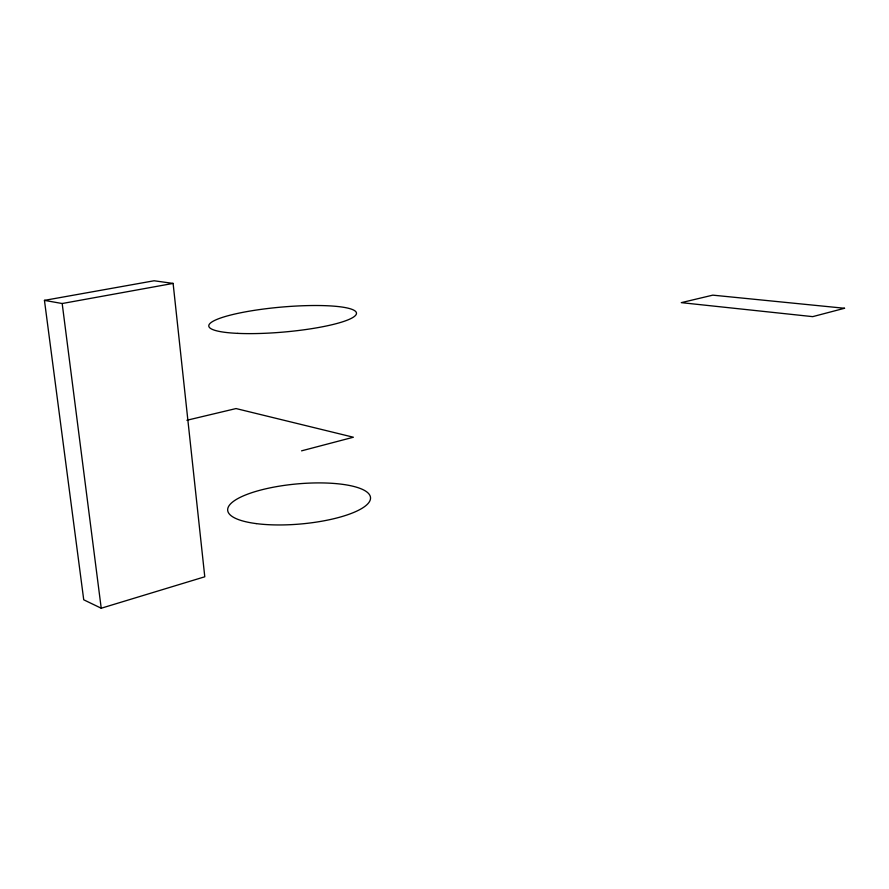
<?xml version="1.0" encoding="UTF-8"?>
<svg xmlns="http://www.w3.org/2000/svg" width="889" height="889" viewBox="0 0 889 889"><rect width="100%" height="100%" fill="white"/><g stroke="black" fill="none" stroke-linecap="round" stroke-linejoin="round"><path stroke-width="1.33" d="M101.224 608.232L204.781 576.783L173.111 283.413L154.108 280.768L44.45 300.371L83.733 599.797L101.224 608.232L62.186 303.527L44.45 300.371M301.56 450.845L353.377 437.232L236.052 408.562L186.879 420.264M62.186 303.527L173.111 283.413M844.55 308.272L812.702 316.64L681.274 302.649L712.789 295.148L844.55 308.272M237.796 333.375A74.131 12.535 -5 0 0 355.889 314.928A74.131 12.535 -5 0 0 254.276 310.361A74.131 12.535 -5 0 0 237.796 333.375M256.199 523.599A71.687 20.114 -5.1 0 0 370.002 500.551A71.687 20.114 -5.1 0 0 271.089 487.661A71.687 20.114 -5.1 0 0 256.199 523.599"/></g></svg>
